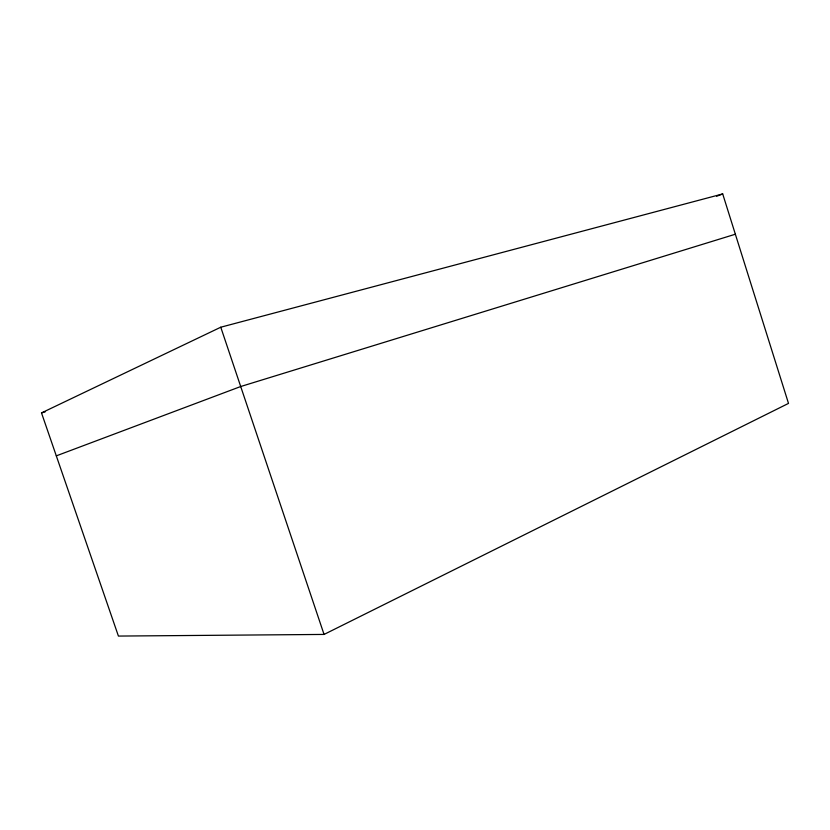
<?xml version="1.0" encoding="UTF-8"?>
<svg xmlns="http://www.w3.org/2000/svg" width="830" height="830" viewBox="0 0 830 830"><rect width="100%" height="100%" fill="white"/><g stroke="black" fill="none" stroke-linecap="round" stroke-linejoin="round"><path stroke-width="1.25" d="M324.053 634.431L788.5 403.401L722.702 193.929L220.77 327.217L41.5 412.904L118.42 636.071L324.053 634.431L220.77 327.217M716.653 196.264L722.702 193.929M56.305 455.857L240.71 386.521L735.359 234.226M41.5 412.904L45.235 411.825"/></g></svg>
